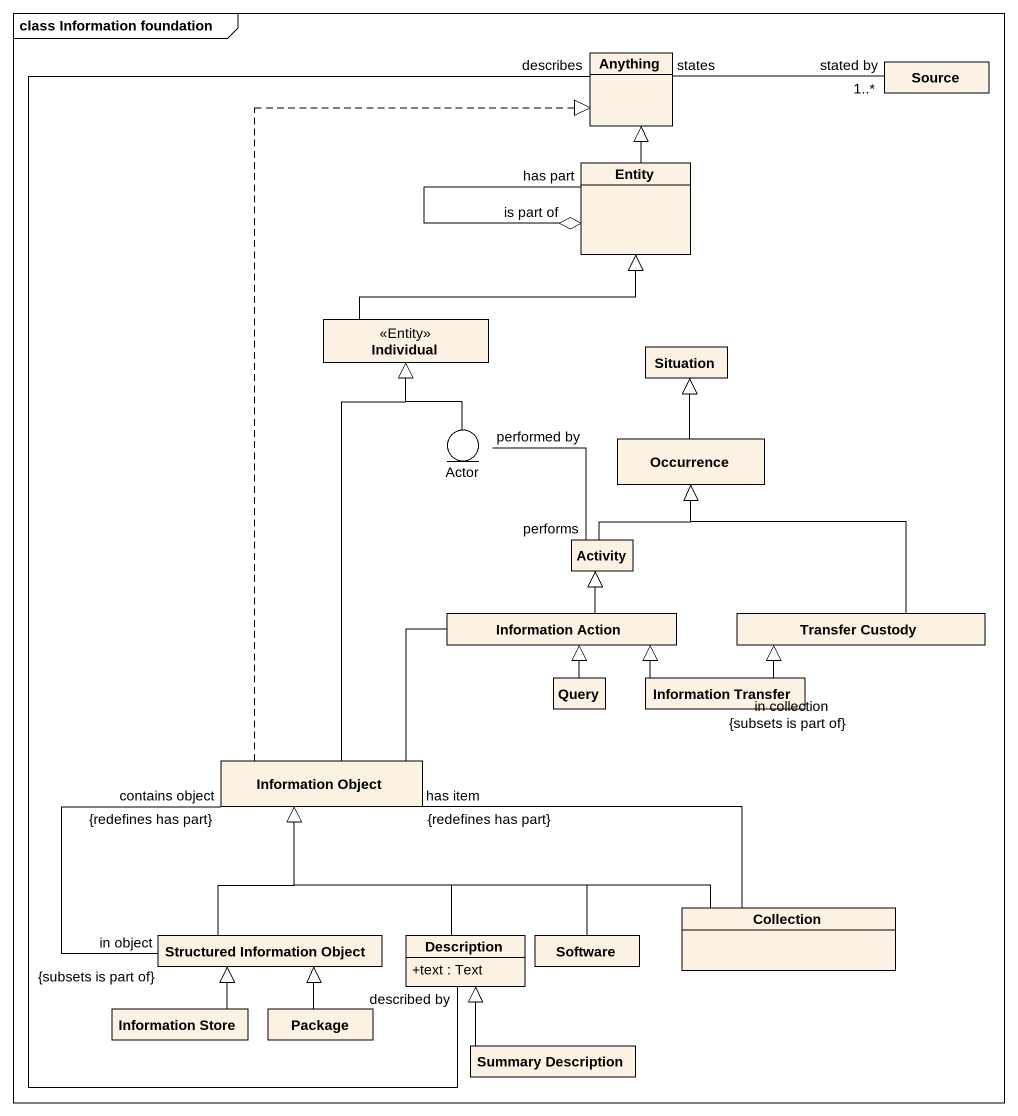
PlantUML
@startuml
mainframe class Information foundation
allowmixing
hide circle
hide empty members
skinparam classAttributeIconSize 0
class Anything
class Source
class "Entity" as Entity_
class Individual <<Entity>>
class Situation
entity "Actor" as Actor_
class Occurrence
class Activity
class "Information Action" as Information_Action
class "Transfer Custody" as Transfer_Custody
class Query
class "Information Transfer" as Information_Transfer
class "Information Object" as Information_Object
class Collection
class "Structured Information Object" as Structured_Information
class Description {
  +text : Text
}
class Software
class "Information Store" as Information_Store
class "Package" as Package_
class "Summary Description" as Summary_Description
Source "stated by\n1..*" -left- "states" Anything
Entity_ -up-|> Anything
Entity_ "is part of" o-- "has part" Entity_
Individual -right-|> Entity_
Actor_ -up-|> Individual
Actor_ "performed by" -- "performs" Activity
Occurrence -up-|> Situation
Activity -up-|> Occurrence
Information_Action -up-|> Activity
Information_Action -- Information_Object
Transfer_Custody -up-|> Occurrence
Query -up-|> Information_Action
Information_Transfer -left-|> Information_Action
Information_Transfer -right-|> Transfer_Custody
Information_Object .up.|> Anything
Information_Object -up-|> Individual
Collection -left-|> Information_Object
Collection "{subsets is part of}\nin collection" -left- "{redefines has part}\nhas item" Information_Object
Structured_Information -up-|> Information_Object
Structured_Information "{subsets is part of}\nin object" -up- "contains object\n{redefines has part}" Information_Object
Description "described by" -up- "describes" Anything
Description -up-|> Information_Object
Software -up-|> Information_Object
Information_Store -up-|> Structured_Information
Package_ -up-|> Structured_Information
Summary_Description -up-|> Description
@enduml
